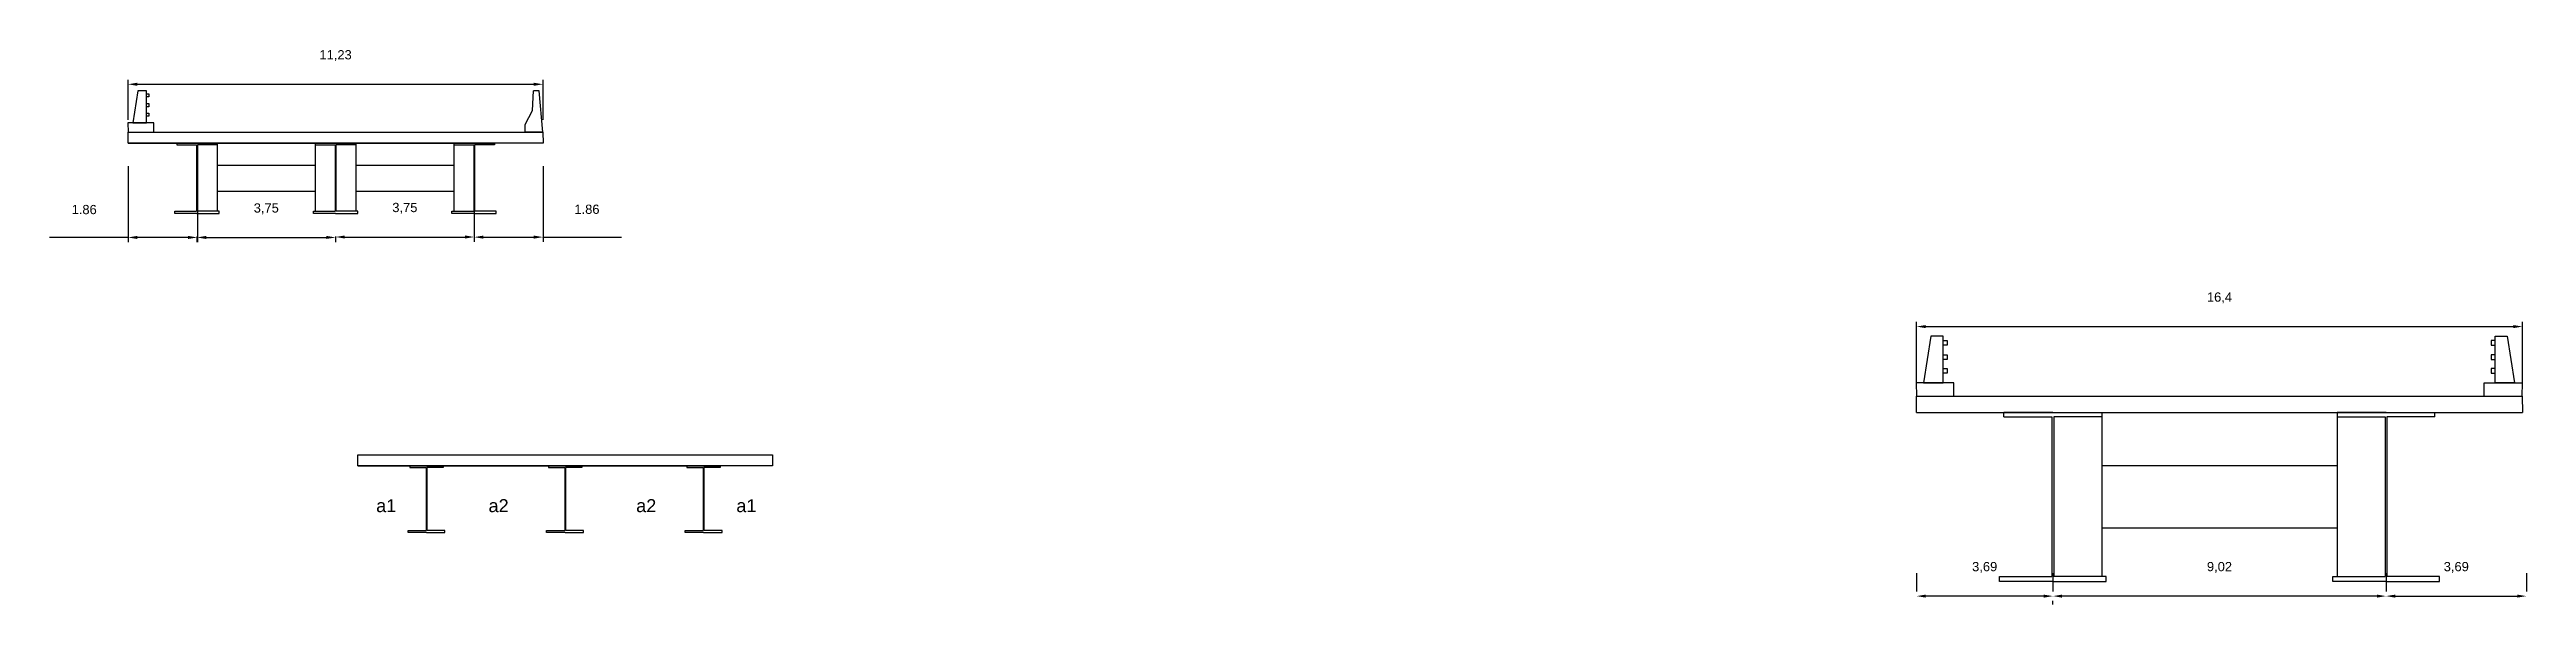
# Model space of a CAD drawing. Header units: millimetres. Extents: x 2288.7 to 2355.7, y 1337.8 to 1352.8.
import ezdxf

# ---------------------------------------------------------------- set-up
doc = ezdxf.new("R2010")
doc.units = ezdxf.units.MM
doc.layers.add('entretoise', color=5, linetype='Continuous')
doc.layers.add('Poutre', color=1, linetype='Continuous')
doc.styles.get("Standard").update_dxf_attribs({"font": 'arial.ttf'})
doc.dimstyles.new('ISO-25', dxfattribs={"dimtxt": 0.25, "dimasz": 0.25, "dimexe": 0.125, "dimexo": 0.625, "dimtad": 1, "dimtxsty": 'Standard', "dimcen": 0.25, "dimadec": 0, "dimazin": 0, "dimtfac": 1, "dimtmove": 0, "dimatfit": 3, "dimfxl": 1, "dimarcsym": 0})

# ---------------------------------------------------------------- blocks, each defined once
blk = doc.blocks.new('*D6')
at = {"color": 0, "lineweight": -2, "transparency": 16777216}
for p, q in [((2290.839, 1350.928), (2290.839, 1352.019)), ((2302.069, 1350.928), (2302.069, 1352.019)), ((2291.089, 1351.894), (2301.819, 1351.894))]:
    blk.add_line(p, q, dxfattribs=at)
at = {"color": 0, "transparency": 16777216}
for points in [[(2291.089, 1351.936), (2291.089, 1351.853), (2290.839, 1351.894)], [(2301.819, 1351.936), (2301.819, 1351.853), (2302.069, 1351.894)]]:
    blk.add_solid(points, dxfattribs=at)
at = {"layer": 'Defpoints', "color": 0, "transparency": 16777216}
for p in [(2302.069, 1351.894), (2290.839, 1350.303), (2302.069, 1350.303)]:
    blk.add_point(p, dxfattribs=at)
at = {"color": 0, "transparency": 16777216, "insert": (2296.454, 1352.669), "char_height": 0.25, "attachment_point": 5}
blk.add_mtext('11,23', dxfattribs=at)
blk = doc.blocks.new('*D13')
at = {"color": 0, "lineweight": -2, "transparency": 16777216}
for p, q in [((2292.704, 1347.778), (2292.704, 1347.626)), ((2292.954, 1347.751), (2296.204, 1347.751)), ((2296.454, 1347.778), (2296.454, 1347.626))]:
    blk.add_line(p, q, dxfattribs=at)
at = {"color": 0, "transparency": 16777216}
for points in [[(2292.954, 1347.793), (2292.954, 1347.71), (2292.704, 1347.751)], [(2296.204, 1347.793), (2296.204, 1347.71), (2296.454, 1347.751)]]:
    blk.add_solid(points, dxfattribs=at)
at = {"layer": 'Defpoints', "color": 0, "transparency": 16777216}
for p in [(2292.704, 1348.403), (2296.454, 1348.403), (2296.454, 1347.751)]:
    blk.add_point(p, dxfattribs=at)
at = {"color": 0, "transparency": 16777216, "insert": (2294.579, 1348.526), "char_height": 0.25, "attachment_point": 5}
blk.add_mtext('3,75', dxfattribs=at)
blk = doc.blocks.new('*D14')
at = {"color": 0, "lineweight": -2, "transparency": 16777216}
for p, q in [((2296.454, 1347.778), (2296.454, 1347.638)), ((2296.704, 1347.763), (2299.954, 1347.763)), ((2300.204, 1347.778), (2300.204, 1347.638))]:
    blk.add_line(p, q, dxfattribs=at)
at = {"color": 0, "transparency": 16777216}
for points in [[(2296.704, 1347.805), (2296.704, 1347.721), (2296.454, 1347.763)], [(2299.954, 1347.805), (2299.954, 1347.721), (2300.204, 1347.763)]]:
    blk.add_solid(points, dxfattribs=at)
at = {"layer": 'Defpoints', "color": 0, "transparency": 16777216}
for p in [(2296.454, 1348.403), (2300.204, 1348.403), (2300.204, 1347.763)]:
    blk.add_point(p, dxfattribs=at)
at = {"color": 0, "transparency": 16777216, "insert": (2298.329, 1348.538), "char_height": 0.25, "attachment_point": 5}
blk.add_mtext('3,75', dxfattribs=at)
blk = doc.blocks.new('*D15')
at = {"color": 0, "lineweight": -2, "transparency": 16777216}
for p, q in [((2300.204, 1349.678), (2300.204, 1347.635)), ((2302.069, 1349.678), (2302.069, 1347.635)), ((2300.454, 1347.76), (2301.819, 1347.76)), ((2302.069, 1347.76), (2304.195, 1347.76))]:
    blk.add_line(p, q, dxfattribs=at)
at = {"color": 0, "transparency": 16777216}
for points in [[(2300.454, 1347.801), (2300.454, 1347.718), (2300.204, 1347.76)], [(2301.819, 1347.801), (2301.819, 1347.718), (2302.069, 1347.76)]]:
    blk.add_solid(points, dxfattribs=at)
at = {"layer": 'Defpoints', "color": 0, "transparency": 16777216}
for p in [(2300.204, 1350.303), (2302.069, 1350.303), (2302.069, 1347.76)]:
    blk.add_point(p, dxfattribs=at)
at = {"color": 0, "transparency": 16777216, "insert": (2303.257, 1348.512), "char_height": 0.25, "attachment_point": 5}
blk.add_mtext('1.86', dxfattribs=at)
blk = doc.blocks.new('*D16')
at = {"color": 0, "lineweight": -2, "transparency": 16777216}
for p, q in [((2290.839, 1349.678), (2290.839, 1347.626)), ((2292.714, 1349.678), (2292.714, 1347.626)), ((2290.839, 1347.751), (2288.714, 1347.751)), ((2292.464, 1347.751), (2291.089, 1347.751))]:
    blk.add_line(p, q, dxfattribs=at)
at = {"color": 0, "transparency": 16777216}
for points in [[(2291.089, 1347.793), (2291.089, 1347.709), (2290.839, 1347.751)], [(2292.464, 1347.793), (2292.464, 1347.709), (2292.714, 1347.751)]]:
    blk.add_solid(points, dxfattribs=at)
at = {"layer": 'Defpoints', "color": 0, "transparency": 16777216}
for p in [(2290.839, 1350.303), (2292.714, 1350.303), (2290.839, 1347.751)]:
    blk.add_point(p, dxfattribs=at)
at = {"color": 0, "transparency": 16777216, "insert": (2289.651, 1348.504), "char_height": 0.25, "attachment_point": 5}
blk.add_mtext('1.86 ', dxfattribs=at)
blk = doc.blocks.new('*D25')
at = {"color": 0, "lineweight": -2, "transparency": 16777216}
for p, q in [((2339.237, 1343.643), (2339.237, 1345.465)), ((2339.487, 1345.34), (2355.383, 1345.34)), ((2355.633, 1343.643), (2355.633, 1345.465))]:
    blk.add_line(p, q, dxfattribs=at)
at = {"color": 0, "transparency": 16777216}
for points in [[(2339.487, 1345.382), (2339.487, 1345.298), (2339.237, 1345.34)], [(2355.383, 1345.382), (2355.383, 1345.298), (2355.633, 1345.34)]]:
    blk.add_solid(points, dxfattribs=at)
at = {"layer": 'Defpoints', "color": 0, "transparency": 16777216}
for p in [(2355.633, 1345.34), (2339.237, 1343.018), (2355.633, 1343.018)]:
    blk.add_point(p, dxfattribs=at)
at = {"color": 0, "transparency": 16777216, "insert": (2347.435, 1346.115), "char_height": 0.25, "attachment_point": 5}
blk.add_mtext('16,4', dxfattribs=at)
blk = doc.blocks.new('*D41')
at = {"color": 0, "lineweight": -2, "transparency": 16777216}
for p, q in [((2351.944, 1338.674), (2351.944, 1338.174)), ((2342.926, 1337.823), (2342.926, 1337.924)), ((2351.694, 1338.049), (2343.176, 1338.049))]:
    blk.add_line(p, q, dxfattribs=at)
at = {"color": 0, "transparency": 16777216}
for points in [[(2343.176, 1338.09), (2343.176, 1338.007), (2342.926, 1338.049)], [(2351.694, 1338.09), (2351.694, 1338.007), (2351.944, 1338.049)]]:
    blk.add_solid(points, dxfattribs=at)
at = {"layer": 'Defpoints', "color": 0, "transparency": 16777216}
for p in [(2342.926, 1338.448), (2342.926, 1338.049), (2351.944, 1338.049)]:
    blk.add_point(p, dxfattribs=at)
at = {"color": 0, "transparency": 16777216, "insert": (2347.435, 1338.824), "char_height": 0.25, "attachment_point": 5}
blk.add_mtext('9,02', dxfattribs=at)
blk = doc.blocks.new('*D42')
at = {"color": 0, "lineweight": -2, "transparency": 16777216}
for p, q in [((2339.237, 1338.674), (2339.237, 1338.174)), ((2342.926, 1338.674), (2342.926, 1338.174)), ((2342.676, 1338.049), (2339.487, 1338.049))]:
    blk.add_line(p, q, dxfattribs=at)
at = {"color": 0, "transparency": 16777216}
for points in [[(2339.487, 1338.09), (2339.487, 1338.007), (2339.237, 1338.049)], [(2342.676, 1338.09), (2342.676, 1338.007), (2342.926, 1338.049)]]:
    blk.add_solid(points, dxfattribs=at)
at = {"layer": 'Defpoints', "color": 0, "transparency": 16777216}
for p in [(2339.237, 1338.049), (2339.237, 1338.049), (2342.926, 1338.049)]:
    blk.add_point(p, dxfattribs=at)
at = {"color": 0, "transparency": 16777216, "insert": (2341.081, 1338.824), "char_height": 0.25, "attachment_point": 5}
blk.add_mtext('3,69', dxfattribs=at)
blk = doc.blocks.new('*D44')
at = {"color": 0, "lineweight": -2, "transparency": 16777216}
for p, q in [((2351.944, 1338.674), (2351.944, 1338.174)), ((2355.742, 1338.673), (2355.742, 1338.174)), ((2352.194, 1338.049), (2355.492, 1338.049))]:
    blk.add_line(p, q, dxfattribs=at)
at = {"color": 0, "transparency": 16777216}
for points in [[(2352.194, 1338.09), (2352.194, 1338.007), (2351.944, 1338.049)], [(2355.492, 1338.09), (2355.492, 1338.007), (2355.742, 1338.049)]]:
    blk.add_solid(points, dxfattribs=at)
at = {"layer": 'Defpoints', "color": 0, "transparency": 16777216}
for p in [(2351.944, 1338.049), (2355.742, 1338.049), (2355.742, 1338.048)]:
    blk.add_point(p, dxfattribs=at)
at = {"color": 0, "transparency": 16777216, "insert": (2353.843, 1338.824), "char_height": 0.25, "attachment_point": 5}
blk.add_mtext('3,69', dxfattribs=at)

msp = doc.modelspace()

# ---------------------------------------------------------------- linework, layer by layer
for p, q in [((2291.106, 1351.715), (2290.97, 1350.853)), ((2291.333, 1351.715), (2291.106, 1351.715)), ((2291.333, 1350.853), (2291.333, 1351.715)), ((2291.333, 1351.638), (2291.405, 1351.638)), ((2291.405, 1351.552), (2291.333, 1351.552)), ((2291.333, 1351.371), (2291.405, 1351.371)), ((2291.405, 1351.638), (2291.405, 1351.552)), ((2291.405, 1351.371), (2291.405, 1351.284)), ((2301.78, 1351.189), (2301.811, 1351.718)), ((2301.966, 1351.718), (2301.811, 1351.718)), ((2302.063, 1350.603), (2301.966, 1351.718)), ((2291.533, 1350.853), (2290.833, 1350.853)), ((2290.833, 1350.853), (2290.839, 1350.603)), ((2290.97, 1350.853), (2291.333, 1350.853)), ((2291.405, 1351.284), (2291.333, 1351.284)), ((2291.333, 1351.115), (2291.405, 1351.115)), ((2291.405, 1351.029), (2291.333, 1351.029)), ((2291.405, 1351.115), (2291.405, 1351.029)), ((2291.533, 1350.603), (2291.533, 1350.853)), ((2301.583, 1350.805), (2301.78, 1351.189)), ((2301.583, 1350.603), (2301.583, 1350.805)), ((2290.833, 1350.603), (2302.063, 1350.603)), ((2290.833, 1350.603), (2291.533, 1350.603)), ((2290.839, 1350.303), (2290.839, 1350.603)), ((2302.069, 1350.303), (2290.839, 1350.303)), ((2290.839, 1350.303), (2292.704, 1350.303)), ((2292.704, 1350.303), (2296.454, 1350.303)), ((2296.454, 1350.303), (2300.204, 1350.303)), ((2302.063, 1350.603), (2301.583, 1350.603)), ((2302.063, 1350.603), (2302.069, 1350.303)), ((2339.627, 1345.079), (2339.428, 1343.82)), ((2339.958, 1345.079), (2339.627, 1345.079)), ((2339.958, 1343.82), (2339.958, 1345.079)), ((2339.958, 1344.967), (2340.062, 1344.967)), ((2340.062, 1344.84), (2339.958, 1344.84)), ((2340.062, 1344.967), (2340.062, 1344.84)), ((2354.892, 1344.967), (2354.788, 1344.967)), ((2354.788, 1344.967), (2354.788, 1344.84)), ((2354.788, 1344.84), (2354.892, 1344.84)), ((2354.892, 1343.82), (2354.892, 1345.079)), ((2354.892, 1345.079), (2355.224, 1345.079)), ((2355.224, 1345.079), (2355.422, 1343.82)), ((2339.958, 1344.576), (2340.062, 1344.576)), ((2340.062, 1344.45), (2339.958, 1344.45)), ((2339.958, 1344.203), (2340.062, 1344.203)), ((2340.062, 1344.077), (2339.958, 1344.077)), ((2340.062, 1344.576), (2340.062, 1344.45)), ((2340.062, 1344.203), (2340.062, 1344.077)), ((2354.892, 1344.576), (2354.788, 1344.576)), ((2354.788, 1344.576), (2354.788, 1344.45)), ((2354.788, 1344.45), (2354.892, 1344.45)), ((2354.892, 1344.203), (2354.788, 1344.203)), ((2354.788, 1344.203), (2354.788, 1344.077)), ((2354.788, 1344.077), (2354.892, 1344.077)), ((2340.249, 1343.82), (2339.227, 1343.82)), ((2339.227, 1343.82), (2339.237, 1343.455)), ((2339.227, 1343.455), (2355.623, 1343.455)), ((2339.227, 1343.455), (2340.249, 1343.455)), ((2339.237, 1343.018), (2339.237, 1343.455)), ((2339.428, 1343.82), (2339.958, 1343.82)), ((2340.249, 1343.455), (2340.249, 1343.82)), ((2354.601, 1343.455), (2354.601, 1343.82)), ((2354.601, 1343.82), (2355.633, 1343.82)), ((2355.422, 1343.82), (2354.892, 1343.82)), ((2355.623, 1343.456), (2355.633, 1343.82)), ((2355.623, 1343.455), (2355.633, 1343.018)), ((2339.237, 1343.018), (2355.633, 1343.018)), ((2342.926, 1343.018), (2351.944, 1343.018)), ((2297.054, 1341.87), (2308.274, 1341.87)), ((2297.054, 1341.57), (2297.054, 1341.87)), ((2308.274, 1341.57), (2297.054, 1341.57)), ((2297.054, 1341.57), (2298.914, 1341.57)), ((2298.914, 1341.57), (2302.664, 1341.57)), ((2302.664, 1341.57), (2306.414, 1341.57)), ((2308.274, 1341.87), (2308.274, 1341.57))]:
    msp.add_line(p, q)
at = {"layer": 'entretoise'}
for p, q in [((2293.254, 1350.253), (2293.254, 1348.458)), ((2295.904, 1350.253), (2295.904, 1348.458)), ((2297.004, 1350.253), (2297.004, 1348.458)), ((2299.654, 1350.253), (2299.654, 1348.458)), ((2293.254, 1349.706), (2295.904, 1349.706)), ((2297.004, 1349.706), (2299.654, 1349.706)), ((2293.254, 1349.006), (2295.904, 1349.006)), ((2297.004, 1349.006), (2299.654, 1349.006)), ((2344.249, 1342.897), (2344.249, 1338.581)), ((2350.621, 1342.897), (2350.621, 1338.581)), ((2344.249, 1341.581), (2350.621, 1341.581)), ((2344.249, 1339.897), (2350.621, 1339.897))]:
    msp.add_line(p, q, dxfattribs=at)
at = {"layer": 'Poutre'}
for p, q in [((2292.704, 1350.303), (2292.154, 1350.303)), ((2292.154, 1350.303), (2292.154, 1350.253)), ((2292.154, 1350.253), (2292.694, 1350.253)), ((2292.694, 1350.253), (2292.694, 1348.458)), ((2292.704, 1350.303), (2293.254, 1350.303)), ((2293.254, 1350.253), (2292.714, 1350.253)), ((2292.714, 1350.253), (2292.714, 1348.458)), ((2293.254, 1350.303), (2293.254, 1350.253)), ((2296.454, 1350.303), (2295.904, 1350.303)), ((2295.904, 1350.303), (2295.904, 1350.253)), ((2295.904, 1350.253), (2296.444, 1350.253)), ((2296.444, 1350.253), (2296.444, 1348.458)), ((2296.454, 1350.303), (2297.004, 1350.303)), ((2297.004, 1350.253), (2296.464, 1350.253)), ((2296.464, 1350.253), (2296.464, 1348.458)), ((2297.004, 1350.303), (2297.004, 1350.253)), ((2300.204, 1350.303), (2299.654, 1350.303)), ((2299.654, 1350.303), (2299.654, 1350.253)), ((2299.654, 1350.253), (2300.194, 1350.253)), ((2300.194, 1350.253), (2300.194, 1348.458)), ((2300.204, 1350.303), (2300.754, 1350.303)), ((2300.754, 1350.253), (2300.214, 1350.253)), ((2300.214, 1350.253), (2300.214, 1348.458)), ((2300.754, 1350.303), (2300.754, 1350.253)), ((2292.104, 1348.403), (2292.104, 1348.458)), ((2292.104, 1348.458), (2292.694, 1348.458)), ((2292.704, 1348.403), (2292.104, 1348.403)), ((2292.704, 1348.403), (2293.304, 1348.403)), ((2293.304, 1348.458), (2292.714, 1348.458)), ((2293.304, 1348.403), (2293.304, 1348.458)), ((2295.854, 1348.403), (2295.854, 1348.458)), ((2295.854, 1348.458), (2296.444, 1348.458)), ((2296.454, 1348.403), (2295.854, 1348.403)), ((2296.454, 1348.403), (2297.054, 1348.403)), ((2297.054, 1348.458), (2296.464, 1348.458)), ((2297.054, 1348.403), (2297.054, 1348.458)), ((2299.604, 1348.403), (2299.604, 1348.458)), ((2299.604, 1348.458), (2300.194, 1348.458)), ((2300.204, 1348.403), (2299.604, 1348.403)), ((2300.204, 1348.403), (2300.804, 1348.403)), ((2300.804, 1348.458), (2300.214, 1348.458)), ((2300.804, 1348.403), (2300.804, 1348.458)), ((2342.926, 1343.018), (2341.603, 1343.018)), ((2341.603, 1342.897), (2341.603, 1343.018)), ((2341.603, 1342.897), (2342.902, 1342.897)), ((2342.902, 1342.897), (2342.902, 1338.581)), ((2342.926, 1343.018), (2344.249, 1343.018)), ((2344.249, 1342.897), (2342.95, 1342.897)), ((2342.95, 1342.897), (2342.95, 1338.581)), ((2344.249, 1343.018), (2344.249, 1342.897)), ((2351.944, 1343.018), (2350.621, 1343.018)), ((2350.621, 1343.018), (2350.621, 1342.897)), ((2350.621, 1342.897), (2351.92, 1342.897)), ((2351.92, 1342.897), (2351.92, 1338.581)), ((2351.944, 1343.018), (2353.266, 1343.018)), ((2353.266, 1342.897), (2351.968, 1342.897)), ((2351.968, 1342.897), (2351.968, 1338.581)), ((2353.266, 1342.897), (2353.266, 1343.018)), ((2298.914, 1341.57), (2298.464, 1341.57)), ((2298.464, 1341.57), (2298.464, 1341.525)), ((2298.464, 1341.525), (2298.904, 1341.525)), ((2298.904, 1341.525), (2298.904, 1339.82)), ((2298.914, 1341.57), (2299.364, 1341.57)), ((2299.364, 1341.525), (2298.924, 1341.525)), ((2298.924, 1341.525), (2298.924, 1339.82)), ((2299.364, 1341.57), (2299.364, 1341.525)), ((2302.664, 1341.57), (2302.214, 1341.57)), ((2302.214, 1341.57), (2302.214, 1341.525)), ((2302.214, 1341.525), (2302.654, 1341.525)), ((2302.654, 1341.525), (2302.654, 1339.82)), ((2302.664, 1341.57), (2303.114, 1341.57)), ((2303.114, 1341.525), (2302.674, 1341.525)), ((2302.674, 1341.525), (2302.674, 1339.82)), ((2303.114, 1341.57), (2303.114, 1341.525)), ((2306.414, 1341.57), (2305.964, 1341.57)), ((2305.964, 1341.57), (2305.964, 1341.525)), ((2305.964, 1341.525), (2306.404, 1341.525)), ((2306.404, 1341.525), (2306.404, 1339.82)), ((2306.414, 1341.57), (2306.864, 1341.57)), ((2306.864, 1341.525), (2306.424, 1341.525)), ((2306.424, 1341.525), (2306.424, 1339.82)), ((2306.864, 1341.57), (2306.864, 1341.525)), ((2298.414, 1339.77), (2298.414, 1339.82)), ((2298.414, 1339.82), (2298.904, 1339.82)), ((2298.914, 1339.77), (2298.414, 1339.77)), ((2298.914, 1339.77), (2299.414, 1339.77)), ((2299.414, 1339.82), (2298.924, 1339.82)), ((2299.414, 1339.77), (2299.414, 1339.82)), ((2302.164, 1339.77), (2302.164, 1339.82)), ((2302.164, 1339.82), (2302.654, 1339.82)), ((2302.664, 1339.77), (2302.164, 1339.77)), ((2302.664, 1339.77), (2303.164, 1339.77)), ((2303.164, 1339.82), (2302.674, 1339.82)), ((2303.164, 1339.77), (2303.164, 1339.82)), ((2305.914, 1339.77), (2305.914, 1339.82)), ((2305.914, 1339.82), (2306.404, 1339.82)), ((2306.414, 1339.77), (2305.914, 1339.77)), ((2306.414, 1339.77), (2306.914, 1339.77)), ((2306.914, 1339.82), (2306.424, 1339.82)), ((2306.914, 1339.77), (2306.914, 1339.82)), ((2341.483, 1338.581), (2342.902, 1338.581)), ((2341.483, 1338.448), (2341.483, 1338.581)), ((2344.369, 1338.581), (2342.95, 1338.581)), ((2344.369, 1338.448), (2344.369, 1338.581)), ((2350.501, 1338.448), (2350.501, 1338.581)), ((2350.501, 1338.581), (2351.92, 1338.581)), ((2353.387, 1338.581), (2351.968, 1338.581)), ((2353.387, 1338.448), (2353.387, 1338.581)), ((2342.926, 1338.448), (2341.483, 1338.448)), ((2342.926, 1338.448), (2344.369, 1338.448)), ((2351.944, 1338.448), (2350.501, 1338.448)), ((2351.944, 1338.448), (2353.387, 1338.448))]:
    msp.add_line(p, q, dxfattribs=at)

# ---------------------------------------------------------------- texts
at = {"char_height": 0.351, "attachment_point": 1}
for s, insert in [('a1', (2297.552, 1340.671)), ('a2', (2300.593, 1340.671)), ('a2', (2304.588, 1340.671)), ('a1', (2307.299, 1340.671))]:
    msp.add_mtext_dynamic_manual_height_columns(s, width=0.10895, gutter_width=1.755, heights=[0], dxfattribs=dict(at, insert=insert))

# ---------------------------------------------------------------- dimensions: what is measured, and where the dimension line sits
for base, p1, p2, picture, middle in [((2302.069, 1351.894), (2290.839, 1350.303), (2302.069, 1350.303), '*D6', (2296.454, 1352.669)), ((2296.454, 1347.751), (2292.704, 1348.403), (2296.454, 1348.403), '*D13', (2294.579, 1348.526)), ((2300.204, 1347.763), (2296.454, 1348.403), (2300.204, 1348.403), '*D14', (2298.329, 1348.538)), ((2355.633, 1345.34), (2339.237, 1343.018), (2355.633, 1343.018), '*D25', (2347.435, 1346.115)), ((2339.237, 1338.049), (2342.926, 1338.049), (2339.237, 1338.049), '*D42', (2341.081, 1338.824)), ((2342.926, 1338.049), (2351.944, 1338.049), (2342.926, 1338.448), '*D41', (2347.435, 1338.824))]:
    dim = msp.add_linear_dim(base=base, p1=p1, p2=p2, dimstyle='ISO-25')
    dim.commit()
    dim.dimension.update_dxf_attribs({"geometry": picture, "text_midpoint": middle})
for base, p1, p2, text, picture, middle in [((2290.839, 1347.751), (2292.714, 1350.303), (2290.839, 1350.303), '1.86 ', '*D16', (2289.651, 1348.504)), ((2302.069, 1347.76), (2300.204, 1350.303), (2302.069, 1350.303), '1.86', '*D15', (2303.257, 1348.512)), ((2355.742, 1338.049), (2351.944, 1338.049), (2355.742, 1338.048), '3,69', '*D44', (2353.843, 1338.824))]:
    dim = msp.add_linear_dim(base=base, p1=p1, p2=p2, text=text, dimstyle='ISO-25')
    dim.commit()
    dim.dimension.update_dxf_attribs({"geometry": picture, "text_midpoint": middle})

doc.saveas('drawing.dxf')
